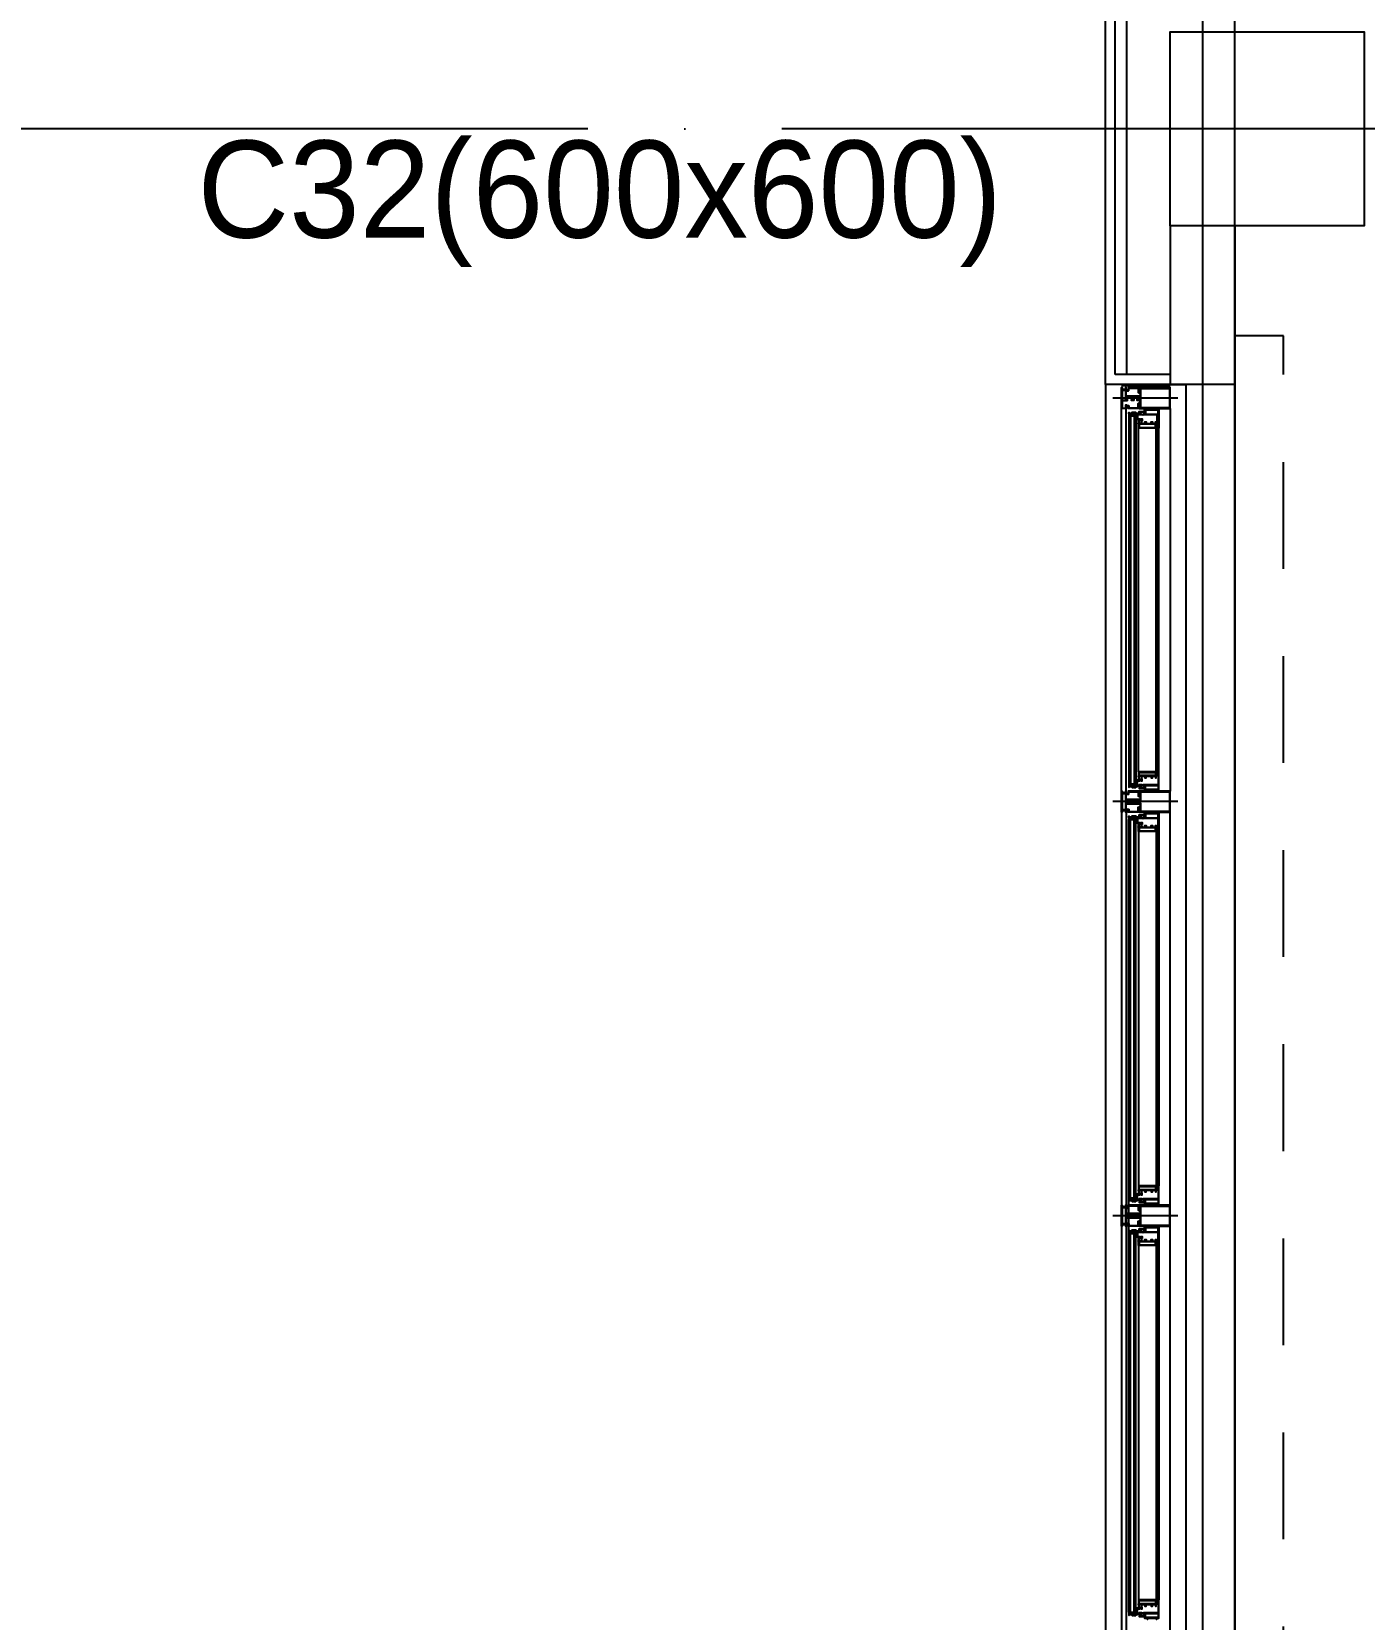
# Model space of a CAD drawing. Header units: millimetres. Extents: x -47382 to 204618, y -51045 to 127155.
# Drawn here: x 16681 to 20800, y 30864 to 35771 of the extents above; entities that cross this region are included whole.
import ezdxf
from ezdxf.enums import TextEntityAlignment as Align

# ---------------------------------------------------------------- set-up
doc = ezdxf.new("R2010")
doc.units = ezdxf.units.MM
doc.header["$LTSCALE"] = 300
doc.header["$MEASUREMENT"] = 0
doc.linetypes.add('CEN', pattern=[62, 60, -1, 0, -1])
doc.linetypes.add('HID', pattern=[2, 1.1, -0.9])
doc.layers.get('0').update_dxf_attribs({"linetype": 'CONTINUOUS'})
doc.layers.get('Defpoints').update_dxf_attribs({"color": 153, "linetype": 'CONTINUOUS'})
for name, color, linetype in [('A-CEN', 1, 'CEN'), ('A-CURTAIN', 4, 'HID'), ('A-FLOR-FLIN-TYP2', 8, 'CONTINUOUS'), ('A-FLOR-INSL', 8, 'CONTINUOUS'), ('A-OUT-FIN-TYP2', 4, 'CONTINUOUS'), ('A-ST-AXIS-CEN', 252, 'CEN'), ('A-ST-COL', 2, 'CONTINUOUS'), ('A-ST-CONC', 2, 'CONTINUOUS'), ('A-WIN', 4, 'CONTINUOUS')]:
    doc.layers.add(name, color=color, linetype=linetype)
doc.styles.add('돋움', font='')
doc.styles.get('돋움').set_extended_font_data('Dotum')

# ---------------------------------------------------------------- blocks, each defined once
blk = doc.blocks.new('aw-6400')
at = {"layer": 'A-WIN', "color": 4}
for p, q in [((-10, 200), (-10, 0)), ((-10, 50), (-10, 200)), ((-5, 50), (-5, 200)), ((32.5, 25.8), (32.5, 227.1)), ((1247.5, 200), (65, 200)), ((1280, 25.8), (1280, 227.1)), ((1312.5, 200), (6335, 200)), ((2560, 25.8), (2560, 227.1)), ((1247.5, 186), (65, 186)), ((87.4, 177), (84.9, 153)), ((87.4, 178), (1225.1, 178)), ((87.4, 178), (87.4, 156)), ((87.4, 173), (1225.1, 173)), ((87.4, 156), (87.4, 162)), ((87.4, 161), (1225.1, 161)), ((87.4, 156), (1225.1, 156)), ((103.9, 146), (103.9, 148)), ((1187.5, 148), (111.5, 148)), ((1225.1, 173), (1225.1, 178)), ((1225.1, 156), (1225.1, 162)), ((1312.5, 186), (6335, 186)), ((1334.9, 173), (1334.9, 178)), ((3785.1, 178), (1334.9, 178)), ((2505.1, 173), (1334.9, 173)), ((1334.9, 156), (1334.9, 162)), ((2505.1, 161), (1334.9, 161)), ((2505.1, 156), (1334.9, 156)), ((1372.5, 148), (2495.7, 148)), ((2505.1, 173), (2505.1, 178)), ((2505.1, 156), (2505.1, 162)), ((2614.9, 173), (2614.9, 178)), ((3785.1, 173), (2614.9, 173)), ((2614.9, 156), (2614.9, 162)), ((3785.1, 161), (2614.9, 161)), ((3785.1, 156), (2614.9, 156)), ((2624.3, 148), (3747.5, 148)), ((3785.1, 173), (3785.1, 178)), ((3785.1, 156), (3785.1, 162)), ((65, 50), (1247.5, 50)), ((1187.5, 90), (84.5, 90)), ((1187.5, 93), (125, 93)), ((1187.5, 85), (125, 85)), ((6335, 50), (1312.5, 50)), ((1372.5, 93), (2467.5, 93)), ((1372.5, 90), (2467.5, 90)), ((1372.5, 85), (2467.5, 85)), ((2652.5, 93), (3747.5, 93)), ((2652.5, 90), (3747.5, 90)), ((2652.5, 85), (3747.5, 85)), ((6410, 0), (-10, 0))]:
    blk.add_line(p, q, dxfattribs=at)
for points in [[(7, 198), (7, 189.1, 1), (8.5, 189.1), (8.5, 198, -0.414214), (9, 198.5), (38.3, 198.5, -0.414214), (39.3, 197.5), (39.3, 184.2), (37.3, 184.2), (36.8, 185.7), (35.3, 185.7), (35.3, 183.7, 0.414214), (36.3, 182.7), (39.8, 182.7, 0.414214), (40.8, 183.7), (40.8, 197.5, -0.414214), (41.8, 198.5), (63, 198.5, -0.414214), (63.5, 198), (63.5, 188, -0.414214), (63, 187.5), (53.5, 187.5), (53.5, 185.3, 1), (55, 185.3), (55, 186), (65, 186), (65, 200), (0, 200), (0, 198.5), (6.5, 198.5, -0.414214)], [(0, 146), (8.9, 146, -1), (8.9, 144.9), (8, 144.9), (8, 143.3), (14, 143.3), (14, 144.9), (13, 144.9, -1), (13, 146), (16.5, 146, -0.414214), (17, 145.5), (17, 143.5, 0.414214), (17.5, 143), (25.5, 143, 0.414214), (26, 143.5), (26, 157.2), (26.3, 157.5), (26, 157.8), (26, 185, 0.414214), (25, 186), (11.5, 186), (11.5, 185.3, -1), (10, 185.3), (10, 186), (0, 186), (0, 188), (4.9, 188, 0.414214), (5.4, 188.5), (5.4, 196.7, -1), (6.9, 196.7), (6.9, 188.5, 0.414214), (7.4, 188), (38, 188, -0.414214), (39, 187), (39, 184.5), (37.5, 184.5), (37.1, 185.7, 0.322823), (36.6, 186), (28.5, 186, 0.414214), (28, 185.5), (28, 169.5, 0.414214), (28.5, 169), (36.7, 169, 0.284079), (37.1, 169.3), (37.5, 170), (39, 170), (39, 162, -0.414214), (38.5, 161.5), (36.2, 161.5, -1), (36.2, 163), (36.5, 163, 0.414214), (37, 163.5), (37, 166.2, 0.414214), (36.2, 167), (28.8, 167, 0.414214), (28, 166.2), (28, 163.5, 0.414214), (28.5, 163), (28.8, 163, -1), (28.8, 161.5), (28.5, 161.5, 0.414214), (28, 161), (28, 154, 0.414214), (28.5, 153.5), (28.8, 153.5, -1), (28.8, 152), (28.5, 152, 0.414214), (28, 151.5), (28, 148.8, 0.414214), (28.8, 148), (36.2, 148, 0.414214), (37, 148.8), (37, 151.5, 0.414214), (36.5, 152), (36.2, 152, -1), (36.2, 153.5), (38.5, 153.5, -0.414214), (39, 153), (39, 143.5, 0.414214), (39.5, 143), (48.5, 143, 0.414214), (49, 143.5), (49, 144, 0.414214), (48.5, 144.5), (47, 144.5, -1), (47, 146), (52, 146, -1), (52, 144.9), (51, 144.9), (51, 143.3), (57, 143.3), (57, 144.9), (56, 144.9, -1), (56, 146), (65, 146), (65, 50), (0, 50)], [(13.9, 143.9, -0.414214), (13.4, 143.4), (8.7, 143.4, -0.414214), (8.2, 143.9), (8.2, 144.4, -0.414214), (8.7, 144.9), (9.5, 144.9, 0.696601), (9.5, 146.3), (0, 146.3), (0, 179, -0.414214), (1, 180), (7.5, 180), (7.5, 185.5), (9.5, 185.5), (9.5, 179, -0.414214), (8.5, 178), (2, 178), (2, 148.6), (15.5, 148.6), (15.5, 146.3), (12.5, 146.3, 0.696601), (12.5, 144.9), (13.4, 144.9, -0.414214), (13.9, 144.4)], [(51.1, 143.9, 0.414214), (51.6, 143.4), (56.3, 143.4, 0.414214), (56.8, 143.9), (56.8, 144.4, 0.414214), (56.3, 144.9), (55.5, 144.9, -0.696601), (55.5, 146.3), (65, 146.3), (65, 179, 0.414214), (64, 180), (57.5, 180), (57.5, 185.5), (55.5, 185.5), (55.5, 179, 0.414214), (56.5, 178), (63, 178), (63, 148.6), (49.5, 148.6), (49.5, 146.3), (52.5, 146.3, -0.696601), (52.5, 144.9), (51.6, 144.9, 0.414214), (51.1, 144.4)], [(1261.4, 143.9, -0.414214), (1260.9, 143.4), (1256.2, 143.4, -0.414214), (1255.7, 143.9), (1255.7, 144.4, -0.414214), (1256.2, 144.9), (1257, 144.9, 0.696601), (1257, 146.3), (1247.5, 146.3), (1247.5, 179, -0.414214), (1248.5, 180), (1255, 180), (1255, 185.5), (1257, 185.5), (1257, 179, -0.414214), (1256, 178), (1249.5, 178), (1249.5, 148.6), (1263, 148.6), (1263, 146.3), (1260, 146.3, 0.696601), (1260, 144.9), (1260.9, 144.9, -0.414214), (1261.4, 144.4)], [(1298.6, 143.9, 0.414214), (1299.1, 143.4), (1303.8, 143.4, 0.414214), (1304.3, 143.9), (1304.3, 144.4, 0.414214), (1303.8, 144.9), (1303, 144.9, -0.696601), (1303, 146.3), (1312.5, 146.3), (1312.5, 179, 0.414214), (1311.5, 180), (1305, 180), (1305, 185.5), (1303, 185.5), (1303, 179, 0.414214), (1304, 178), (1310.5, 178), (1310.5, 148.6), (1297, 148.6), (1297, 146.3), (1300, 146.3, -0.696601), (1300, 144.9), (1299.1, 144.9, 0.414214), (1298.6, 144.4)], [(2541.4, 143.9, -0.414214), (2540.9, 143.4), (2536.2, 143.4, -0.414214), (2535.7, 143.9), (2535.7, 144.4, -0.414214), (2536.2, 144.9), (2537, 144.9, 0.696601), (2537, 146.3), (2527.5, 146.3), (2527.5, 179, -0.414214), (2528.5, 180), (2535, 180), (2535, 185.5), (2537, 185.5), (2537, 179, -0.414214), (2536, 178), (2529.5, 178), (2529.5, 148.6), (2543, 148.6), (2543, 146.3), (2540, 146.3, 0.696601), (2540, 144.9), (2540.9, 144.9, -0.414214), (2541.4, 144.4)], [(2578.6, 143.9, 0.414214), (2579.1, 143.4), (2583.8, 143.4, 0.414214), (2584.3, 143.9), (2584.3, 144.4, 0.414214), (2583.8, 144.9), (2583, 144.9, -0.696601), (2583, 146.3), (2592.5, 146.3), (2592.5, 179, 0.414214), (2591.5, 180), (2585, 180), (2585, 185.5), (2583, 185.5), (2583, 179, 0.414214), (2584, 178), (2590.5, 178), (2590.5, 148.6), (2577, 148.6), (2577, 146.3), (2580, 146.3, -0.696601), (2580, 144.9), (2579.1, 144.9, 0.414214), (2578.6, 144.4)], [(28.5, 145), (28.5, 141, -0.414214), (28, 140.5), (3, 140.5, 0.414214), (2.5, 140), (2.5, 53, 0.414214), (3, 52.5), (62, 52.5, 0.414214), (62.5, 53), (62.5, 140, 0.414214), (62, 140.5), (37, 140.5, -0.414214), (36.5, 141), (36.5, 145, 0.414214), (36, 145.5), (29, 145.5, 0.414214)], [(125, 90), (121.5, 90, 1), (121.5, 88.5), (123, 88.5), (123, 87), (115, 87), (115, 88.5), (116.5, 88.5, 1), (116.5, 90), (113, 90), (113, 87), (85.5, 87, -0.414213), (84.5, 88), (84.5, 131.9, 0.414213), (84, 132.4), (82, 132.4, 1), (82, 131.4), (82.5, 131.4), (82.5, 129, -0.414214), (82, 128.5), (76, 128.5, -0.414214), (75.5, 129), (75.5, 131.4), (76, 131.4, 1), (76, 132.4), (75.5, 132.4), (75.5, 137.6), (76, 137.6, 1), (76, 138.6), (75.5, 138.6), (75.5, 141, -0.414214), (76, 141.5), (82, 141.5, -0.414214), (82.5, 141), (82.5, 138.6), (82, 138.6, 1), (82, 137.6), (84, 137.6, 0.414214), (84.5, 138.1), (84.5, 146), (81, 146, 0.414214), (80.5, 145.5), (80.5, 145.5, 0.414214), (81, 145), (82.5, 145), (82.5, 143.5), (75.5, 143.5), (75.5, 145), (77, 145, 1), (77, 146), (73.5, 146), (73.5, 135.3), (73.8, 135), (73.5, 134.7), (73.5, 129.5, -0.414214), (73, 129), (68, 129), (68, 121), (66, 121, 0.414214), (65, 120, 0.414214), (66, 119), (68, 119), (68, 93), (66, 93, 0.414214), (65, 92, 0.414214), (66, 91), (68, 91), (68, 85), (125, 85)], [(1187.5, 90), (1191, 90, -1), (1191, 88.5), (1189.5, 88.5), (1189.5, 87), (1197.5, 87), (1197.5, 88.5), (1196, 88.5, -1), (1196, 90), (1199.5, 90), (1199.5, 87), (1227, 87, 0.414213), (1228, 88), (1228, 131.9, -0.414213), (1228.5, 132.4), (1230.5, 132.4, -1), (1230.5, 131.4), (1230, 131.4), (1230, 129, 0.414214), (1230.5, 128.5), (1236.5, 128.5, 0.414214), (1237, 129), (1237, 131.4), (1236.5, 131.4, -1), (1236.5, 132.4), (1237, 132.4), (1237, 137.6), (1236.5, 137.6, -1), (1236.5, 138.6), (1237, 138.6), (1237, 141, 0.414214), (1236.5, 141.5), (1230.5, 141.5, 0.414214), (1230, 141), (1230, 138.6), (1230.5, 138.6, -1), (1230.5, 137.6), (1228.5, 137.6, -0.414214), (1228, 138.1), (1228, 146), (1231.5, 146, -0.414214), (1232, 145.5), (1232, 145.5, -0.414214), (1231.5, 145), (1230, 145), (1230, 143.5), (1237, 143.5), (1237, 145), (1235.5, 145, -1), (1235.5, 146), (1239, 146), (1239, 135.3), (1238.7, 135), (1239, 134.7), (1239, 129.5, 0.414214), (1239.5, 129), (1244.5, 129), (1244.5, 121), (1246.5, 121, -0.414214), (1247.5, 120, -0.414214), (1246.5, 119), (1244.5, 119), (1244.5, 93), (1246.5, 93, -0.414214), (1247.5, 92, -0.414214), (1246.5, 91), (1244.5, 91), (1244.5, 85), (1187.5, 85)], [(1372.5, 90), (1369, 90, 1), (1369, 88.5), (1370.5, 88.5), (1370.5, 87), (1362.5, 87), (1362.5, 88.5), (1364, 88.5, 1), (1364, 90), (1360.5, 90), (1360.5, 87), (1333, 87, -0.414213), (1332, 88), (1332, 131.9, 0.414213), (1331.5, 132.4), (1329.5, 132.4, 1), (1329.5, 131.4), (1330, 131.4), (1330, 129, -0.414214), (1329.5, 128.5), (1323.5, 128.5, -0.414214), (1323, 129), (1323, 131.4), (1323.5, 131.4, 1), (1323.5, 132.4), (1323, 132.4), (1323, 137.6), (1323.5, 137.6, 1), (1323.5, 138.6), (1323, 138.6), (1323, 141, -0.414214), (1323.5, 141.5), (1329.5, 141.5, -0.414214), (1330, 141), (1330, 138.6), (1329.5, 138.6, 1), (1329.5, 137.6), (1331.5, 137.6, 0.414214), (1332, 138.1), (1332, 146), (1328.5, 146, 0.414214), (1328, 145.5), (1328, 145.5, 0.414214), (1328.5, 145), (1330, 145), (1330, 143.5), (1323, 143.5), (1323, 145), (1324.5, 145, 1), (1324.5, 146), (1321, 146), (1321, 135.3), (1321.3, 135), (1321, 134.7), (1321, 129.5, -0.414214), (1320.5, 129), (1315.5, 129), (1315.5, 121), (1313.5, 121, 0.414214), (1312.5, 120, 0.414214), (1313.5, 119), (1315.5, 119), (1315.5, 93), (1313.5, 93, 0.414214), (1312.5, 92, 0.414214), (1313.5, 91), (1315.5, 91), (1315.5, 85), (1372.5, 85)], [(2467.5, 90), (2471, 90, -1), (2471, 88.5), (2469.5, 88.5), (2469.5, 87), (2477.5, 87), (2477.5, 88.5), (2476, 88.5, -1), (2476, 90), (2479.5, 90), (2479.5, 87), (2507, 87, 0.414213), (2508, 88), (2508, 131.9, -0.414213), (2508.5, 132.4), (2510.5, 132.4, -1), (2510.5, 131.4), (2510, 131.4), (2510, 129, 0.414214), (2510.5, 128.5), (2516.5, 128.5, 0.414214), (2517, 129), (2517, 131.4), (2516.5, 131.4, -1), (2516.5, 132.4), (2517, 132.4), (2517, 137.6), (2516.5, 137.6, -1), (2516.5, 138.6), (2517, 138.6), (2517, 141, 0.414214), (2516.5, 141.5), (2510.5, 141.5, 0.414214), (2510, 141), (2510, 138.6), (2510.5, 138.6, -1), (2510.5, 137.6), (2508.5, 137.6, -0.414214), (2508, 138.1), (2508, 146), (2511.5, 146, -0.414214), (2512, 145.5), (2512, 145.5, -0.414214), (2511.5, 145), (2510, 145), (2510, 143.5), (2517, 143.5), (2517, 145), (2515.5, 145, -1), (2515.5, 146), (2519, 146), (2519, 135.3), (2518.7, 135), (2519, 134.7), (2519, 129.5, 0.414214), (2519.5, 129), (2524.5, 129), (2524.5, 121), (2526.5, 121, -0.414214), (2527.5, 120, -0.414214), (2526.5, 119), (2524.5, 119), (2524.5, 93), (2526.5, 93, -0.414214), (2527.5, 92, -0.414214), (2526.5, 91), (2524.5, 91), (2524.5, 85), (2467.5, 85)], [(2652.5, 90), (2649, 90, 1), (2649, 88.5), (2650.5, 88.5), (2650.5, 87), (2642.5, 87), (2642.5, 88.5), (2644, 88.5, 1), (2644, 90), (2640.5, 90), (2640.5, 87), (2613, 87, -0.414213), (2612, 88), (2612, 131.9, 0.414213), (2611.5, 132.4), (2609.5, 132.4, 1), (2609.5, 131.4), (2610, 131.4), (2610, 129, -0.414214), (2609.5, 128.5), (2603.5, 128.5, -0.414214), (2603, 129), (2603, 131.4), (2603.5, 131.4, 1), (2603.5, 132.4), (2603, 132.4), (2603, 137.6), (2603.5, 137.6, 1), (2603.5, 138.6), (2603, 138.6), (2603, 141, -0.414214), (2603.5, 141.5), (2609.5, 141.5, -0.414214), (2610, 141), (2610, 138.6), (2609.5, 138.6, 1), (2609.5, 137.6), (2611.5, 137.6, 0.414214), (2612, 138.1), (2612, 146), (2608.5, 146, 0.414214), (2608, 145.5), (2608, 145.5, 0.414214), (2608.5, 145), (2610, 145), (2610, 143.5), (2603, 143.5), (2603, 145), (2604.5, 145, 1), (2604.5, 146), (2601, 146), (2601, 135.3), (2601.3, 135), (2601, 134.7), (2601, 129.5, -0.414214), (2600.5, 129), (2595.5, 129), (2595.5, 121), (2593.5, 121, 0.414214), (2592.5, 120, 0.414214), (2593.5, 119), (2595.5, 119), (2595.5, 93), (2593.5, 93, 0.414214), (2592.5, 92, 0.414214), (2593.5, 91), (2595.5, 91), (2595.5, 85), (2652.5, 85)], [(3747.5, 90), (3751, 90, -1), (3751, 88.5), (3749.5, 88.5), (3749.5, 87), (3757.5, 87), (3757.5, 88.5), (3756, 88.5, -1), (3756, 90), (3759.5, 90), (3759.5, 87), (3787, 87, 0.414213), (3788, 88), (3788, 131.9, -0.414213), (3788.5, 132.4), (3790.5, 132.4, -1), (3790.5, 131.4), (3790, 131.4), (3790, 129, 0.414214), (3790.5, 128.5), (3796.5, 128.5, 0.414214), (3797, 129), (3797, 131.4), (3796.5, 131.4, -1), (3796.5, 132.4), (3797, 132.4), (3797, 137.6), (3796.5, 137.6, -1), (3796.5, 138.6), (3797, 138.6), (3797, 141, 0.414214), (3796.5, 141.5), (3790.5, 141.5, 0.414214), (3790, 141), (3790, 138.6), (3790.5, 138.6, -1), (3790.5, 137.6), (3788.5, 137.6, -0.414214), (3788, 138.1), (3788, 146), (3791.5, 146, -0.414214), (3792, 145.5), (3792, 145.5, -0.414214), (3791.5, 145), (3790, 145), (3790, 143.5), (3797, 143.5), (3797, 145), (3795.5, 145, -1), (3795.5, 146), (3799, 146), (3799, 135.3), (3798.7, 135), (3799, 134.7), (3799, 129.5, 0.414214), (3799.5, 129), (3804.5, 129), (3804.5, 121), (3806.5, 121, -0.414214), (3807.5, 120, -0.414214), (3806.5, 119), (3804.5, 119), (3804.5, 93), (3806.5, 93, -0.414214), (3807.5, 92, -0.414214), (3806.5, 91), (3804.5, 91), (3804.5, 85), (3747.5, 85)]]:
    blk.add_lwpolyline(points, format="xyb", close=True, dxfattribs=at)
for points in [[(1280, 200), (1247.5, 200), (1247.5, 198.5), (1254, 198.5, -0.414214), (1254.5, 198), (1254.5, 189.1, 1), (1256, 189.1), (1256, 198, -0.414214), (1256.5, 198.5), (1304, 198.5), (1304, 189.1, 1), (1305.5, 189.1), (1305.5, 198, -0.414214), (1306, 198.5), (1312.5, 198.5), (1312.5, 200), (1280, 200)], [(1312.5, 50), (1247.5, 50), (1247.5, 146), (1256.4, 146, -1), (1256.4, 144.9), (1255.5, 144.9), (1255.5, 143.3), (1261.5, 143.3), (1261.5, 144.9), (1260.6, 144.9, -1), (1260.6, 146), (1264, 146, -0.414214), (1264.5, 145.5), (1264.5, 143.5, 0.414214), (1265, 143), (1273, 143, 0.414214), (1273.5, 143.5), (1273.5, 157.2), (1273.8, 157.5), (1273.5, 157.8), (1273.5, 185, 0.414214), (1272.5, 186), (1259, 186), (1259, 185.3, -1), (1257.5, 185.3), (1257.5, 186), (1247.5, 186), (1247.5, 188), (1252.4, 188, 0.414214), (1252.9, 188.5), (1252.9, 196.7, -1), (1254.4, 196.7), (1254.4, 188.5, 0.414214), (1254.9, 188), (1280, 188), (1305.1, 188, 0.414214), (1305.6, 188.5), (1305.6, 196.7, -1), (1307.1, 196.7), (1307.1, 188.5, 0.414214), (1307.6, 188), (1312.5, 188), (1312.5, 186), (1302.5, 186), (1302.5, 185.3, -1), (1301, 185.3), (1301, 186), (1287.5, 186, 0.414214), (1286.5, 185), (1286.5, 157.8), (1286.2, 157.5), (1286.5, 157.2), (1286.5, 143.5, 0.414214), (1287, 143), (1295, 143, 0.414214), (1295.5, 143.5), (1295.5, 145.5, -0.414214), (1296, 146), (1299.5, 146, -1), (1299.5, 144.9), (1298.5, 144.9), (1298.5, 143.3), (1304.5, 143.3), (1304.5, 144.9), (1303.6, 144.9, -1), (1303.6, 146), (1312.5, 146), (1312.5, 50)], [(2560, 200), (2527.5, 200), (2527.5, 198.5), (2534, 198.5, -0.414214), (2534.5, 198), (2534.5, 189.1, 1), (2536, 189.1), (2536, 198, -0.414214), (2536.5, 198.5), (2584, 198.5), (2584, 189.1, 1), (2585.5, 189.1), (2585.5, 198, -0.414214), (2586, 198.5), (2592.5, 198.5), (2592.5, 200), (2560, 200)], [(2592.5, 50), (2527.5, 50), (2527.5, 146), (2536.4, 146, -1), (2536.4, 144.9), (2535.5, 144.9), (2535.5, 143.3), (2541.5, 143.3), (2541.5, 144.9), (2540.5, 144.9, -1), (2540.5, 146), (2544, 146, -0.414214), (2544.5, 145.5), (2544.5, 143.5, 0.414214), (2545, 143), (2553, 143, 0.414214), (2553.5, 143.5), (2553.5, 157.2), (2553.8, 157.5), (2553.5, 157.8), (2553.5, 185, 0.414214), (2552.5, 186), (2539, 186), (2539, 185.3, -1), (2537.5, 185.3), (2537.5, 186), (2527.5, 186), (2527.5, 188), (2532.4, 188, 0.414214), (2532.9, 188.5), (2532.9, 196.7, -1), (2534.4, 196.7), (2534.4, 188.5, 0.414214), (2534.9, 188), (2560, 188), (2585.1, 188, 0.414214), (2585.6, 188.5), (2585.6, 196.7, -1), (2587.1, 196.7), (2587.1, 188.5, 0.414214), (2587.6, 188), (2592.5, 188), (2592.5, 186), (2582.5, 186), (2582.5, 185.3, -1), (2581, 185.3), (2581, 186), (2567.5, 186, 0.414214), (2566.5, 185), (2566.5, 157.8), (2566.2, 157.5), (2566.5, 157.2), (2566.5, 143.5, 0.414214), (2567, 143), (2575, 143, 0.414214), (2575.5, 143.5), (2575.5, 145.5, -0.414214), (2576, 146), (2579.5, 146, -1), (2579.5, 144.9), (2578.5, 144.9), (2578.5, 143.3), (2584.5, 143.3), (2584.5, 144.9), (2583.6, 144.9, -1), (2583.6, 146), (2592.5, 146), (2592.5, 50)], [(111.5, 148), (111.5, 148.5, 1), (110, 148.5), (110, 148), (106.3, 148), (106, 147.7), (105.7, 148), (98.8, 148), (98.8, 153), (84.9, 153), (84.9, 155), (83.6, 155), (83.6, 153), (81.4, 153), (81.4, 167.7), (83.6, 167.7), (83.6, 165.7), (84.9, 165.7), (84.9, 169), (81.4, 169), (81.4, 178), (77.5, 178, 0.414214), (77.2, 177.7), (77.2, 176.8, 0.414214), (77.5, 176.5), (79.4, 176.5), (79.4, 167.2), (76.2, 167.2), (76.2, 164.2, 0.414214), (76.7, 163.7), (77.4, 163.7, 0.414214), (77.9, 164.2), (77.9, 165.2), (79.4, 165.2), (79.4, 163.7), (79.4, 161.5), (76.2, 161.5), (76.2, 157, 0.414214), (76.7, 156.5), (77.4, 156.5, 0.414214), (77.9, 157), (77.9, 159.5), (79.4, 159.5), (79.4, 151), (96.8, 151), (96.8, 144.5, 0.414214), (97.3, 144, 0.414214), (97.8, 144.5), (97.8, 145.4, -0.414214), (98.4, 146, -0.414214), (99, 145.4), (99, 139.2, -0.414214), (98.4, 138.6, -0.414214), (97.8, 139.2), (97.8, 140.1, 0.414214), (97.3, 140.6, 0.414214), (96.8, 140.1), (96.8, 137), (102.9, 137, 0.414214), (103.4, 137.5), (103.4, 139.5, 1), (102.4, 139.5, -0.414214), (101.9, 139), (101.6, 139, -0.414214), (101, 139.6), (101, 145.4, -0.414214), (101.6, 146), (101.9, 146, -0.414214), (102.4, 145.5, 1), (103.4, 145.5, -0.414214), (103.9, 146), (108.1, 146, -0.414214), (108.6, 145.5, 1), (109.6, 145.5, -0.414214), (110.1, 146), (110.4, 146, -0.414214), (111, 145.4), (111, 139.6, -0.414214), (110.4, 139), (110.1, 139, -0.414214), (109.6, 139.5, 1), (108.6, 139.5), (108.6, 137.5, 0.414214), (109.1, 137), (111, 137), (111, 128.5), (106, 128.5), (106, 124), (108, 124), (108, 126.5), (111, 126.5), (111, 106.5), (108, 106.5), (108, 109), (106, 109), (106, 104.5), (111, 104.5), (111, 95), (106, 95), (106, 93), (125, 93), (125, 148), (111.5, 148)], [(1201, 148), (1201, 148.5, -1), (1202.5, 148.5), (1202.5, 148), (1206.2, 148), (1206.5, 147.7), (1206.8, 148), (1213.7, 148), (1213.7, 153), (1227.6, 153), (1227.6, 155), (1228.9, 155), (1228.9, 153), (1231.1, 153), (1231.1, 167.7), (1228.9, 167.7), (1228.9, 165.7), (1227.6, 165.7), (1227.6, 169), (1231.1, 169), (1231.1, 178), (1235, 178, -0.414214), (1235.3, 177.7), (1235.3, 176.8, -0.414214), (1235, 176.5), (1233.1, 176.5), (1233.1, 167.2), (1236.3, 167.2), (1236.3, 164.2, -0.414214), (1235.8, 163.7), (1235.1, 163.7, -0.414214), (1234.6, 164.2), (1234.6, 165.2), (1233.1, 165.2), (1233.1, 163.7), (1233.1, 161.5), (1236.3, 161.5), (1236.3, 157, -0.414214), (1235.8, 156.5), (1235.1, 156.5, -0.414214), (1234.6, 157), (1234.6, 159.5), (1233.1, 159.5), (1233.1, 151), (1215.7, 151), (1215.7, 144.5, -0.414214), (1215.2, 144, -0.414214), (1214.7, 144.5), (1214.7, 145.4, 0.414214), (1214.1, 146, 0.414214), (1213.5, 145.4), (1213.5, 139.2, 0.414214), (1214.1, 138.6, 0.414214), (1214.7, 139.2), (1214.7, 140.1, -0.414214), (1215.2, 140.6, -0.414214), (1215.7, 140.1), (1215.7, 137), (1209.6, 137, -0.414214), (1209.1, 137.5), (1209.1, 139.5, -1), (1210.1, 139.5, 0.414214), (1210.6, 139), (1210.9, 139, 0.414214), (1211.5, 139.6), (1211.5, 145.4, 0.414214), (1210.9, 146), (1210.6, 146, 0.414214), (1210.1, 145.5, -1), (1209.1, 145.5, 0.414214), (1208.6, 146), (1204.4, 146, 0.414214), (1203.9, 145.5, -1), (1202.9, 145.5, 0.414214), (1202.4, 146), (1202.1, 146, 0.414214), (1201.5, 145.4), (1201.5, 139.6, 0.414214), (1202.1, 139), (1202.4, 139, 0.414214), (1202.9, 139.5, -1), (1203.9, 139.5), (1203.9, 137.5, -0.414214), (1203.4, 137), (1201.5, 137), (1201.5, 128.5), (1206.5, 128.5), (1206.5, 124), (1204.5, 124), (1204.5, 126.5), (1201.5, 126.5), (1201.5, 106.5), (1204.5, 106.5), (1204.5, 109), (1206.5, 109), (1206.5, 104.5), (1201.5, 104.5), (1201.5, 95), (1206.5, 95), (1206.5, 93), (1187.5, 93), (1187.5, 148), (1201, 148)], [(1280, 167), (1276.3, 167, 0.414214), (1275.5, 166.2), (1275.5, 163.5, 0.414214), (1276, 163), (1276.3, 163, -1), (1276.3, 161.5), (1276, 161.5, 0.414214), (1275.5, 161), (1275.5, 154, 0.414214), (1276, 153.5), (1276.3, 153.5, -1), (1276.3, 152), (1276, 152, 0.414214), (1275.5, 151.5), (1275.5, 148.8, 0.414214), (1276.3, 148), (1280, 148)], [(1280, 167), (1283.7, 167, -0.414214), (1284.5, 166.2), (1284.5, 163.5, -0.414214), (1284, 163), (1283.7, 163, 1), (1283.7, 161.5), (1284, 161.5, -0.414214), (1284.5, 161), (1284.5, 154, -0.414214), (1284, 153.5), (1283.7, 153.5, 1), (1283.7, 152), (1284, 152, -0.414214), (1284.5, 151.5), (1284.5, 148.8, -0.414214), (1283.7, 148), (1280, 148)], [(1359, 148), (1359, 148.5, 1), (1357.5, 148.5), (1357.5, 148), (1353.8, 148), (1353.5, 147.7), (1353.2, 148), (1346.3, 148), (1346.3, 153), (1332.4, 153), (1332.4, 155), (1331.1, 155), (1331.1, 153), (1328.9, 153), (1328.9, 167.7), (1331.1, 167.7), (1331.1, 165.7), (1332.4, 165.7), (1332.4, 169), (1328.9, 169), (1328.9, 178), (1325, 178, 0.414214), (1324.7, 177.7), (1324.7, 176.8, 0.414214), (1325, 176.5), (1326.9, 176.5), (1326.9, 167.2), (1323.7, 167.2), (1323.7, 164.2, 0.414214), (1324.2, 163.7), (1324.9, 163.7, 0.414214), (1325.4, 164.2), (1325.4, 165.2), (1326.9, 165.2), (1326.9, 163.7), (1326.9, 161.5), (1323.7, 161.5), (1323.7, 157, 0.414214), (1324.2, 156.5), (1324.9, 156.5, 0.414214), (1325.4, 157), (1325.4, 159.5), (1326.9, 159.5), (1326.9, 151), (1344.3, 151), (1344.3, 144.5, 0.414214), (1344.8, 144, 0.414214), (1345.3, 144.5), (1345.3, 145.4, -0.414214), (1345.9, 146, -0.414214), (1346.5, 145.4), (1346.5, 139.2, -0.414214), (1345.9, 138.6, -0.414214), (1345.3, 139.2), (1345.3, 140.1, 0.414214), (1344.8, 140.6, 0.414214), (1344.3, 140.1), (1344.3, 137), (1350.4, 137, 0.414214), (1350.9, 137.5), (1350.9, 139.5, 1), (1349.9, 139.5, -0.414214), (1349.4, 139), (1349.1, 139, -0.414214), (1348.5, 139.6), (1348.5, 145.4, -0.414214), (1349.1, 146), (1349.4, 146, -0.414214), (1349.9, 145.5, 1), (1350.9, 145.5, -0.414214), (1351.4, 146), (1355.6, 146, -0.414214), (1356.1, 145.5, 1), (1357.1, 145.5, -0.414214), (1357.6, 146), (1357.9, 146, -0.414214), (1358.5, 145.4), (1358.5, 139.6, -0.414214), (1357.9, 139), (1357.6, 139, -0.414214), (1357.1, 139.5, 1), (1356.1, 139.5), (1356.1, 137.5, 0.414214), (1356.6, 137), (1358.5, 137), (1358.5, 128.5), (1353.5, 128.5), (1353.5, 124), (1355.5, 124), (1355.5, 126.5), (1358.5, 126.5), (1358.5, 106.5), (1355.5, 106.5), (1355.5, 109), (1353.5, 109), (1353.5, 104.5), (1358.5, 104.5), (1358.5, 95), (1353.5, 95), (1353.5, 93), (1372.5, 93), (1372.5, 148), (1359, 148)], [(2481, 148), (2481, 148.5, -1), (2482.5, 148.5), (2482.5, 148), (2486.2, 148), (2486.5, 147.7), (2486.8, 148), (2493.7, 148), (2493.7, 153), (2507.6, 153), (2507.6, 155), (2508.9, 155), (2508.9, 153), (2511.1, 153), (2511.1, 167.7), (2508.9, 167.7), (2508.9, 165.7), (2507.6, 165.7), (2507.6, 169), (2511.1, 169), (2511.1, 178), (2515, 178, -0.414214), (2515.3, 177.7), (2515.3, 176.8, -0.414214), (2515, 176.5), (2513.1, 176.5), (2513.1, 167.2), (2516.3, 167.2), (2516.3, 164.2, -0.414214), (2515.8, 163.7), (2515.1, 163.7, -0.414214), (2514.6, 164.2), (2514.6, 165.2), (2513.1, 165.2), (2513.1, 163.7), (2513.1, 161.5), (2516.3, 161.5), (2516.3, 157, -0.414214), (2515.8, 156.5), (2515.1, 156.5, -0.414214), (2514.6, 157), (2514.6, 159.5), (2513.1, 159.5), (2513.1, 151), (2495.7, 151), (2495.7, 144.5, -0.414214), (2495.2, 144, -0.414214), (2494.7, 144.5), (2494.7, 145.4, 0.414214), (2494.1, 146, 0.414214), (2493.5, 145.4), (2493.5, 139.2, 0.414214), (2494.1, 138.6, 0.414214), (2494.7, 139.2), (2494.7, 140.1, -0.414214), (2495.2, 140.6, -0.414214), (2495.7, 140.1), (2495.7, 137), (2489.6, 137, -0.414214), (2489.1, 137.5), (2489.1, 139.5, -1), (2490.1, 139.5, 0.414214), (2490.6, 139), (2490.9, 139, 0.414214), (2491.5, 139.6), (2491.5, 145.4, 0.414214), (2490.9, 146), (2490.6, 146, 0.414214), (2490.1, 145.5, -1), (2489.1, 145.5, 0.414214), (2488.6, 146), (2484.4, 146, 0.414214), (2483.9, 145.5, -1), (2482.9, 145.5, 0.414214), (2482.4, 146), (2482.1, 146, 0.414214), (2481.5, 145.4), (2481.5, 139.6, 0.414214), (2482.1, 139), (2482.4, 139, 0.414214), (2482.9, 139.5, -1), (2483.9, 139.5), (2483.9, 137.5, -0.414214), (2483.4, 137), (2481.5, 137), (2481.5, 128.5), (2486.5, 128.5), (2486.5, 124), (2484.5, 124), (2484.5, 126.5), (2481.5, 126.5), (2481.5, 106.5), (2484.5, 106.5), (2484.5, 109), (2486.5, 109), (2486.5, 104.5), (2481.5, 104.5), (2481.5, 95), (2486.5, 95), (2486.5, 93), (2467.5, 93), (2467.5, 148), (2481, 148)], [(2560, 167), (2556.3, 167, 0.414214), (2555.5, 166.2), (2555.5, 163.5, 0.414214), (2556, 163), (2556.3, 163, -1), (2556.3, 161.5), (2556, 161.5, 0.414214), (2555.5, 161), (2555.5, 154, 0.414214), (2556, 153.5), (2556.3, 153.5, -1), (2556.3, 152), (2556, 152, 0.414214), (2555.5, 151.5), (2555.5, 148.8, 0.414214), (2556.3, 148), (2560, 148)], [(2560, 167), (2563.7, 167, -0.414214), (2564.5, 166.2), (2564.5, 163.5, -0.414214), (2564, 163), (2563.7, 163, 1), (2563.7, 161.5), (2564, 161.5, -0.414214), (2564.5, 161), (2564.5, 154, -0.414214), (2564, 153.5), (2563.7, 153.5, 1), (2563.7, 152), (2564, 152, -0.414214), (2564.5, 151.5), (2564.5, 148.8, -0.414214), (2563.7, 148), (2560, 148)], [(2639, 148), (2639, 148.5, 1), (2637.5, 148.5), (2637.5, 148), (2633.8, 148), (2633.5, 147.7), (2633.2, 148), (2626.3, 148), (2626.3, 153), (2612.4, 153), (2612.4, 155), (2611.1, 155), (2611.1, 153), (2608.9, 153), (2608.9, 167.7), (2611.1, 167.7), (2611.1, 165.7), (2612.4, 165.7), (2612.4, 169), (2608.9, 169), (2608.9, 178), (2605, 178, 0.414214), (2604.7, 177.7), (2604.7, 176.8, 0.414214), (2605, 176.5), (2606.9, 176.5), (2606.9, 167.2), (2603.7, 167.2), (2603.7, 164.2, 0.414214), (2604.2, 163.7), (2604.9, 163.7, 0.414214), (2605.4, 164.2), (2605.4, 165.2), (2606.9, 165.2), (2606.9, 163.7), (2606.9, 161.5), (2603.7, 161.5), (2603.7, 157, 0.414214), (2604.2, 156.5), (2604.9, 156.5, 0.414214), (2605.4, 157), (2605.4, 159.5), (2606.9, 159.5), (2606.9, 151), (2624.3, 151), (2624.3, 144.5, 0.414214), (2624.8, 144, 0.414214), (2625.3, 144.5), (2625.3, 145.4, -0.414214), (2625.9, 146, -0.414214), (2626.5, 145.4), (2626.5, 139.2, -0.414214), (2625.9, 138.6, -0.414214), (2625.3, 139.2), (2625.3, 140.1, 0.414214), (2624.8, 140.6, 0.414214), (2624.3, 140.1), (2624.3, 137), (2630.4, 137, 0.414214), (2630.9, 137.5), (2630.9, 139.5, 1), (2629.9, 139.5, -0.414214), (2629.4, 139), (2629.1, 139, -0.414214), (2628.5, 139.6), (2628.5, 145.4, -0.414214), (2629.1, 146), (2629.4, 146, -0.414214), (2629.9, 145.5, 1), (2630.9, 145.5, -0.414214), (2631.4, 146), (2635.6, 146, -0.414214), (2636.1, 145.5, 1), (2637.1, 145.5, -0.414214), (2637.6, 146), (2637.9, 146, -0.414214), (2638.5, 145.4), (2638.5, 139.6, -0.414214), (2637.9, 139), (2637.6, 139, -0.414214), (2637.1, 139.5, 1), (2636.1, 139.5), (2636.1, 137.5, 0.414214), (2636.6, 137), (2638.5, 137), (2638.5, 128.5), (2633.5, 128.5), (2633.5, 124), (2635.5, 124), (2635.5, 126.5), (2638.5, 126.5), (2638.5, 106.5), (2635.5, 106.5), (2635.5, 109), (2633.5, 109), (2633.5, 104.5), (2638.5, 104.5), (2638.5, 95), (2633.5, 95), (2633.5, 93), (2652.5, 93), (2652.5, 148), (2639, 148)], [(3761, 148), (3761, 148.5, -1), (3762.5, 148.5), (3762.5, 148), (3766.2, 148), (3766.5, 147.7), (3766.8, 148), (3773.7, 148), (3773.7, 153), (3787.6, 153), (3787.6, 155), (3788.9, 155), (3788.9, 153), (3791.1, 153), (3791.1, 167.7), (3788.9, 167.7), (3788.9, 165.7), (3787.6, 165.7), (3787.6, 169), (3791.1, 169), (3791.1, 178), (3795, 178, -0.414214), (3795.3, 177.7), (3795.3, 176.8, -0.414214), (3795, 176.5), (3793.1, 176.5), (3793.1, 167.2), (3796.3, 167.2), (3796.3, 164.2, -0.414214), (3795.8, 163.7), (3795.1, 163.7, -0.414214), (3794.6, 164.2), (3794.6, 165.2), (3793.1, 165.2), (3793.1, 163.7), (3793.1, 161.5), (3796.3, 161.5), (3796.3, 157, -0.414214), (3795.8, 156.5), (3795.1, 156.5, -0.414214), (3794.6, 157), (3794.6, 159.5), (3793.1, 159.5), (3793.1, 151), (3775.7, 151), (3775.7, 144.5, -0.414214), (3775.2, 144, -0.414214), (3774.7, 144.5), (3774.7, 145.4, 0.414214), (3774.1, 146, 0.414214), (3773.5, 145.4), (3773.5, 139.2, 0.414214), (3774.1, 138.6, 0.414214), (3774.7, 139.2), (3774.7, 140.1, -0.414214), (3775.2, 140.6, -0.414214), (3775.7, 140.1), (3775.7, 137), (3769.6, 137, -0.414214), (3769.1, 137.5), (3769.1, 139.5, -1), (3770.1, 139.5, 0.414214), (3770.6, 139), (3770.9, 139, 0.414214), (3771.5, 139.6), (3771.5, 145.4, 0.414214), (3770.9, 146), (3770.6, 146, 0.414214), (3770.1, 145.5, -1), (3769.1, 145.5, 0.414214), (3768.6, 146), (3764.4, 146, 0.414214), (3763.9, 145.5, -1), (3762.9, 145.5, 0.414214), (3762.4, 146), (3762.1, 146, 0.414214), (3761.5, 145.4), (3761.5, 139.6, 0.414214), (3762.1, 139), (3762.4, 139, 0.414214), (3762.9, 139.5, -1), (3763.9, 139.5), (3763.9, 137.5, -0.414214), (3763.4, 137), (3761.5, 137), (3761.5, 128.5), (3766.5, 128.5), (3766.5, 124), (3764.5, 124), (3764.5, 126.5), (3761.5, 126.5), (3761.5, 106.5), (3764.5, 106.5), (3764.5, 109), (3766.5, 109), (3766.5, 104.5), (3761.5, 104.5), (3761.5, 95), (3766.5, 95), (3766.5, 93), (3747.5, 93), (3747.5, 148), (3761, 148)], [(1280, 145.5), (1276.5, 145.5, 0.414214), (1276, 145), (1276, 141, -0.414214), (1275.5, 140.5), (1250.5, 140.5, 0.414214), (1250, 140), (1250, 52.5), (1310, 52.5), (1310, 140, 0.414214), (1309.5, 140.5), (1284.5, 140.5, -0.414214), (1284, 141), (1284, 145, 0.414214), (1283.5, 145.5), (1280, 145.5)], [(2560, 145.5), (2556.5, 145.5, 0.414214), (2556, 145), (2556, 141, -0.414214), (2555.5, 140.5), (2530.5, 140.5, 0.414214), (2530, 140), (2530, 52.5), (2590, 52.5), (2590, 140, 0.414214), (2589.5, 140.5), (2564.5, 140.5, -0.414214), (2564, 141), (2564, 145, 0.414214), (2563.5, 145.5), (2560, 145.5)]]:
    blk.add_lwpolyline(points, format="xyb", dxfattribs=at)
for points in [[(87.4, 177), (87.4, 153), (84.9, 153), (84.9, 177)], [(1225.1, 177), (1225.1, 153), (1227.6, 153), (1227.6, 177)], [(1334.9, 177), (1334.9, 153), (1332.4, 153), (1332.4, 177)], [(2505.1, 177), (2505.1, 153), (2507.6, 153), (2507.6, 177)], [(2614.9, 177), (2614.9, 153), (2612.4, 153), (2612.4, 177)], [(3785.1, 177), (3785.1, 153), (3787.6, 153), (3787.6, 177)], [(70, 126.5), (82.5, 126.5), (82.5, 87), (70, 87)], [(123, 95), (113, 95), (113, 146), (123, 146)], [(1189.5, 95), (1199.5, 95), (1199.5, 146), (1189.5, 146)], [(1242.5, 126.5), (1230, 126.5), (1230, 87), (1242.5, 87)], [(1317.5, 126.5), (1330, 126.5), (1330, 87), (1317.5, 87)], [(1370.5, 95), (1360.5, 95), (1360.5, 146), (1370.5, 146)], [(2469.5, 95), (2479.5, 95), (2479.5, 146), (2469.5, 146)], [(2522.5, 126.5), (2510, 126.5), (2510, 87), (2522.5, 87)], [(2597.5, 126.5), (2610, 126.5), (2610, 87), (2597.5, 87)], [(2650.5, 95), (2640.5, 95), (2640.5, 146), (2650.5, 146)], [(3749.5, 95), (3759.5, 95), (3759.5, 146), (3749.5, 146)], [(3802.5, 126.5), (3790, 126.5), (3790, 87), (3802.5, 87)]]:
    blk.add_lwpolyline(points, close=True, dxfattribs=at)
for points in [[(1284.5, 186), (1275.5, 186), (1275.5, 169), (1280, 169), (1284.5, 169), (1284.5, 186)], [(2564.5, 186), (2555.5, 186), (2555.5, 169), (2560, 169), (2564.5, 169), (2564.5, 186)]]:
    blk.add_lwpolyline(points, dxfattribs=at)
for centre, radius, start, end in [((84.4, 185.9), 8.43, 249.237, 290.763), ((1228.1, 185.9), 8.43, 249.237, 290.763), ((1331.9, 185.9), 8.43, 249.237, 290.763), ((2508.1, 185.9), 8.43, 249.237, 290.763), ((2611.9, 185.9), 8.43, 249.237, 290.763), ((3788.1, 185.9), 8.43, 249.237, 290.763), ((89.8, 135), 6.14, 153.4061, 206.5939), ((106, 127.7), 9.86, 73.8262, 106.1738), ((1206.5, 127.7), 9.86, 73.8262, 106.1738), ((1222.7, 135), 6.14, 333.4061, 26.5939), ((1337.3, 135), 6.14, 153.4061, 206.5939), ((1353.5, 127.7), 9.86, 73.8262, 106.1738), ((2486.5, 127.7), 9.86, 73.8262, 106.1738), ((2502.7, 135), 6.14, 333.4061, 26.5939), ((2617.3, 135), 6.14, 153.4061, 206.5939), ((2633.5, 127.7), 9.86, 73.8262, 106.1738), ((3766.5, 127.7), 9.86, 73.8262, 106.1738), ((3782.7, 135), 6.14, 333.4061, 26.5939)]:
    blk.add_arc(centre, radius, start, end, dxfattribs=at)
blk = doc.blocks.new('ACT 지상1층구조평면도')
at = {"layer": 'A-ST-COL'}
blk.add_lwpolyline([(67581.8, 86216.3), (67581.8, 86816.3), (68181.8, 86816.3), (68181.8, 86216.3), (67581.8, 86216.3)], dxfattribs=at)

msp = doc.modelspace()

# ---------------------------------------------------------------- linework, layer by layer
at = {"layer": 'A-CEN'}
msp.add_line((20300, 44606.4), (20300, 18071.4), dxfattribs=at)
at = {"layer": 'A-CURTAIN'}
msp.add_lwpolyline([(20400, 28111.4), (20550, 28111.4), (20550, 34831.4), (20400, 34831.4)], dxfattribs=at)
at = {"layer": 'A-FLOR-FLIN-TYP2'}
for p, q in [((20000, 34681.4), (20000, 28261.4)), ((20400, 34681.4), (20400, 28261.4))]:
    msp.add_line(p, q, dxfattribs=at)
at = {"layer": 'A-FLOR-INSL'}
msp.add_line((20065, 36231.4), (20065, 34711.4), dxfattribs=at)
at = {"layer": 'A-OUT-FIN-TYP2'}
for p, q in [((20000, 34681.4), (20000, 36261.4)), ((20030, 34711.4), (20030, 36231.4)), ((20200, 34711.4), (20030, 34711.4)), ((20200, 34681.4), (20000, 34681.4))]:
    msp.add_line(p, q, dxfattribs=at)
at = {"layer": 'A-ST-AXIS-CEN'}
for p, q in [((20400, 0), (20400, 99371.4)), ((37000, 35471.4), (0, 35471.4))]:
    msp.add_line(p, q, dxfattribs=at)
at = {"layer": 'A-ST-CONC'}
for p, q in [((20200, 35171.4), (20200, 34681.4)), ((20400, 35171.4), (20400, 34681.4))]:
    msp.add_line(p, q, dxfattribs=at)
at = {"layer": 'A-ST-CONC', "linetype": 'ByBlock', "ltscale": 10}
msp.add_line((20400, 34681.4), (20200, 34681.4), dxfattribs=at)
at = {"layer": 'A-ST-CONC'}
msp.add_lwpolyline([(20200, 35771.4), (20800, 35771.4), (20800, 35171.4), (20200, 35171.4), (20200, 35771.4)], dxfattribs=at)

# ---------------------------------------------------------------- block references
msp.add_blockref('ACT 지상1층구조평면도', (-47381.8, -51044.9))
at = {"xscale": -1, "rotation": 89.99999999999986}
msp.add_blockref('aw-6400', (20250, 34671.4), dxfattribs=at)

# ---------------------------------------------------------------- texts
at = {"layer": 'Defpoints', "linetype": 'Continuous', "style": '돋움'}
msp.add_text('C32(600x600)', height=300, dxfattribs=at).set_placement((18436.7, 35045), align=Align.BOTTOM_CENTER)

doc.saveas('drawing.dxf')
